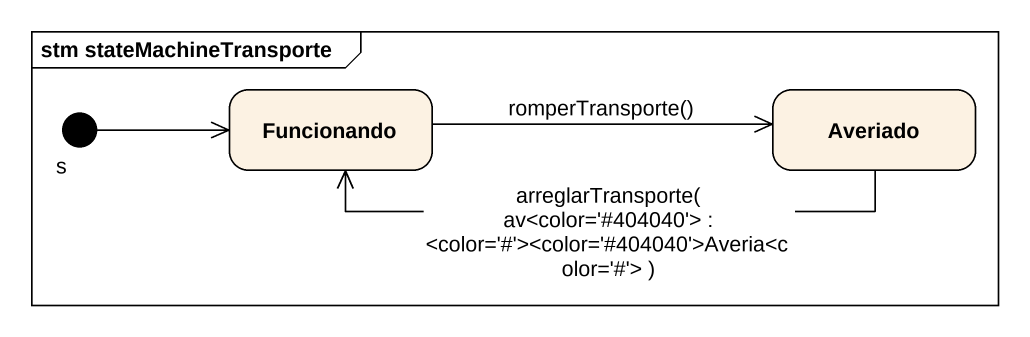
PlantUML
@startuml
mainframe stm stateMachineTransporte
hide empty description
state Funcionando
state Averiado
state s <<start>>
Funcionando -right-> Averiado : romperTransporte()
Averiado -left-> Funcionando : arreglarTransporte( av~<color='#404040'> : ~<color='#'>~<color='#404040'>Averia~<color='#'> )
s -right-> Funcionando
@enduml
